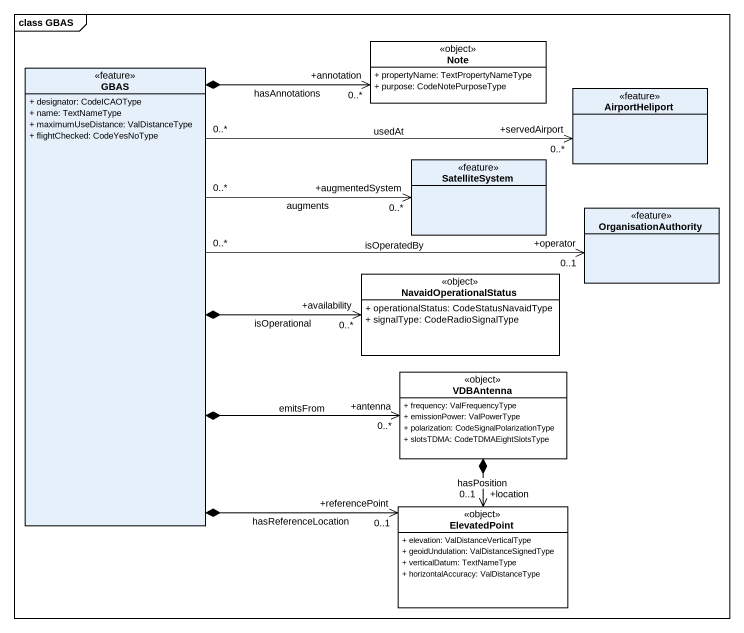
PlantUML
@startuml
mainframe class GBAS
hide circle
hide empty members
skinparam classAttributeIconSize 0
class "Note" as Note_ <<object>> #FFFFFF {
  + propertyName: TextPropertyNameType
  + purpose: CodeNotePurposeType
}
class GBAS <<feature>> {
  + designator: CodeICAOType
  + name: TextNameType
  + maximumUseDistance: ValDistanceType
  + flightChecked: CodeYesNoType
}
class AirportHeliport <<feature>>
class SatelliteSystem <<feature>>
class OrganisationAuthority <<feature>>
class NavaidOperationalStatus <<object>> #FFFFFF {
  + operationalStatus: CodeStatusNavaidType
  + signalType: CodeRadioSignalType
}
class VDBAntenna <<object>> #FFFFFF {
  + frequency: ValFrequencyType
  + emissionPower: ValPowerType
  + polarization: CodeSignalPolarizationType
  + slotsTDMA: CodeTDMAEightSlotsType
}
class ElevatedPoint <<object>> #FFFFFF {
  + elevation: ValDistanceVerticalType
  + geoidUndulation: ValDistanceSignedType
  + verticalDatum: TextNameType
  + horizontalAccuracy: ValDistanceType
}
GBAS *-up-> "+annotation\n0..*" Note_ : hasAnnotations
GBAS "0..*" -right-> "+servedAirport\n0..*" AirportHeliport : usedAt
GBAS "0..*" -right-> "+augmentedSystem\n0..*" SatelliteSystem : augments
GBAS "0..*" -right-> "+operator\n0..1" OrganisationAuthority : isOperatedBy
GBAS *-right-> "+availability\n0..*" NavaidOperationalStatus : isOperational
GBAS *-right-> "+antenna\n0..*" VDBAntenna : emitsFrom
GBAS *--> "+referencePoint\n0..1" ElevatedPoint : hasReferenceLocation
VDBAntenna *--> "+location\n0..1" ElevatedPoint : hasPosition
@enduml
